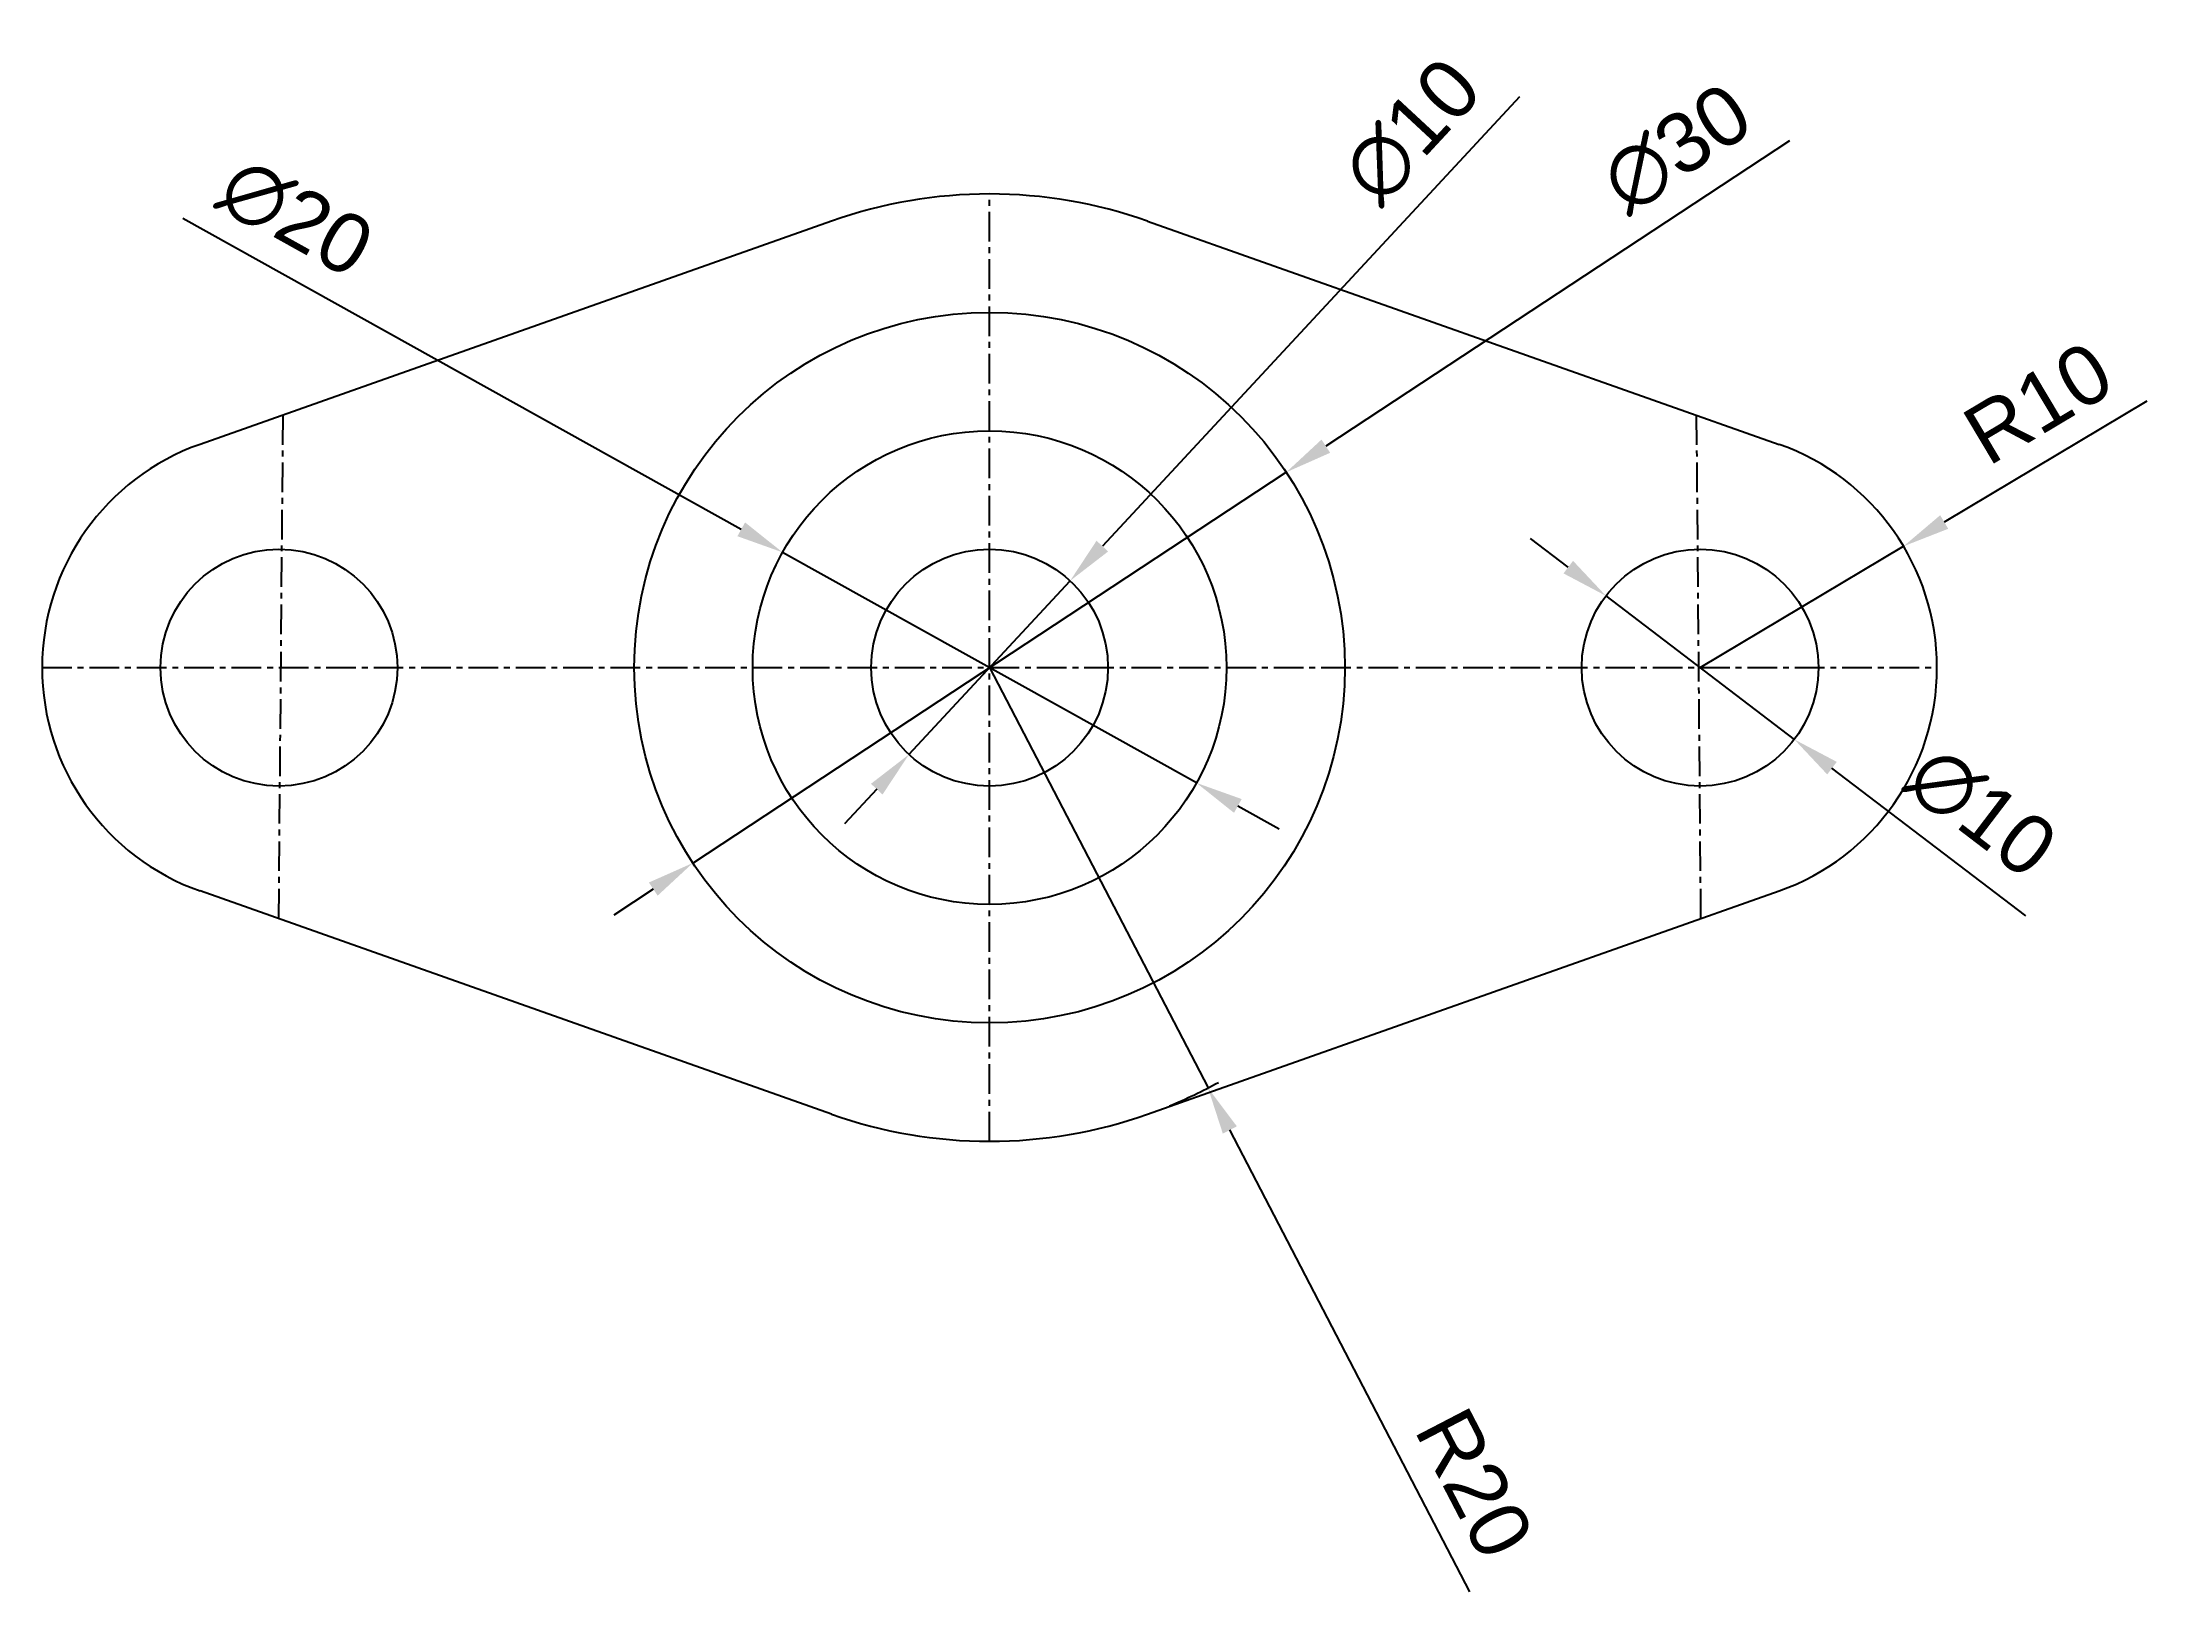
# Model space of a CAD drawing. Header units: millimetres. Extents: x 190.4 to 279.2, y 529.5 to 594.9.
import ezdxf

# ---------------------------------------------------------------- set-up
doc = ezdxf.new("R2010")
doc.units = ezdxf.units.MM
doc.header["$MEASUREMENT"] = 0
doc.linetypes.add('CENTER', pattern=[2, 1.25, -0.25, 0.25, -0.25])
doc.styles.get("Standard").update_dxf_attribs({"font": 'arial.ttf'})
doc.dimstyles.get("Standard").update_dxf_attribs({"dimtxt": 2.5, "dimasz": 2, "dimexe": 0.5, "dimexo": 1, "dimgap": 1, "dimtad": 1, "dimdec": 3, "dimdsep": 46, "dimtxsty": 'Standard', "dimcen": 0.09, "dimclrd": 4, "dimclre": 5, "dimadec": 0, "dimazin": 0, "dimtfac": 1, "dimtdec": 3, "dimtmove": 0, "dimatfit": 3, "dimfxl": 1, "dimtolj": 1, "dimtzin": 0, "dimarcsym": 0})

# ---------------------------------------------------------------- blocks, each defined once
blk = doc.blocks.new('*D2')
at = {"color": 4, "lineweight": -2, "transparency": 16777216}
for p, q in [((254.805, 572.751), (253.214, 573.963)), ((256.395, 571.538), (264.348, 565.476)), ((274.124, 558.024), (265.939, 564.263))]:
    blk.add_line(p, q, dxfattribs=at)
at = {"color": 4, "transparency": 16777216}
for points in [[(255.007, 573.016), (254.603, 572.486), (256.395, 571.538)], [(266.141, 564.528), (265.737, 563.998), (264.348, 565.476)]]:
    blk.add_solid(points, dxfattribs=at)
at = {"layer": 'Defpoints', "color": 0, "transparency": 16777216}
for p in [(256.395, 571.538), (264.348, 565.476)]:
    blk.add_point(p, dxfattribs=at)
at = {"color": 0, "transparency": 16777216, "insert": (272.249, 562.403), "char_height": 2.5, "attachment_point": 5, "rotation": 322.68201}
blk.add_mtext('\\A1;∅10', dxfattribs=at)
blk = doc.blocks.new('*D3')
at = {"color": 4, "lineweight": -2, "transparency": 16777216}
for p, q in [((279.234, 579.763), (270.677, 574.656)), ((260.372, 568.507), (268.959, 573.631))]:
    blk.add_line(p, q, dxfattribs=at)
at = {"color": 4, "transparency": 16777216}
blk.add_solid([(270.506, 574.943), (270.847, 574.37), (268.959, 573.631)], dxfattribs=at)
at = {"layer": 'Defpoints', "color": 0, "transparency": 16777216}
for p in [(268.959, 573.631), (260.372, 568.507)]:
    blk.add_point(p, dxfattribs=at)
at = {"color": 0, "transparency": 16777216, "insert": (274.647, 579.677), "char_height": 2.5, "attachment_point": 5, "rotation": 30.82674}
blk.add_mtext('\\A1;R10', dxfattribs=at)
blk = doc.blocks.new('*D4')
at = {"color": 4, "lineweight": -2, "transparency": 16777216}
for p, q in [((230.372, 568.507), (239.595, 550.76)), ((250.654, 529.48), (240.517, 548.986))]:
    blk.add_line(p, q, dxfattribs=at)
at = {"color": 5, "lineweight": -2, "transparency": 16777216}
blk.add_arc((230.372, 568.507), 20, 292.33601, 298.89349, dxfattribs=at)
at = {"color": 4, "transparency": 16777216}
blk.add_solid([(240.813, 549.14), (240.221, 548.832), (239.595, 550.76)], dxfattribs=at)
at = {"layer": 'Defpoints', "color": 0, "transparency": 16777216}
for p in [(230.372, 568.507), (239.595, 550.76)]:
    blk.add_point(p, dxfattribs=at)
at = {"color": 0, "transparency": 16777216, "insert": (250.838, 534.064), "char_height": 2.5, "attachment_point": 5, "rotation": 297.46109}
blk.add_mtext('\\A1;R20', dxfattribs=at)
blk = doc.blocks.new('*D7')
at = {"color": 4, "lineweight": -2, "transparency": 16777216}
for p, q in [((196.315, 587.48), (219.889, 574.347)), ((239.108, 563.64), (221.636, 573.374)), ((240.855, 562.667), (242.602, 561.694))]:
    blk.add_line(p, q, dxfattribs=at)
at = {"color": 4, "transparency": 16777216}
for points in [[(220.051, 574.638), (219.727, 574.056), (221.636, 573.374)], [(241.017, 562.958), (240.693, 562.376), (239.108, 563.64)]]:
    blk.add_solid(points, dxfattribs=at)
at = {"layer": 'Defpoints', "color": 0, "transparency": 16777216}
for p in [(221.636, 573.374), (239.108, 563.64)]:
    blk.add_point(p, dxfattribs=at)
at = {"color": 0, "transparency": 16777216, "insert": (201.08, 587.511), "char_height": 2.5, "attachment_point": 5, "rotation": 330.87815}
blk.add_mtext('\\A1;∅20', dxfattribs=at)
blk = doc.blocks.new('*D8')
at = {"color": 4, "lineweight": -2, "transparency": 16777216}
for p, q in [((264.138, 590.745), (244.569, 577.857)), ((217.845, 560.257), (242.899, 576.757)), ((216.174, 559.157), (214.504, 558.057))]:
    blk.add_line(p, q, dxfattribs=at)
at = {"color": 4, "transparency": 16777216}
for points in [[(244.386, 578.136), (244.753, 577.579), (242.899, 576.757)], [(215.991, 559.435), (216.358, 558.878), (217.845, 560.257)]]:
    blk.add_solid(points, dxfattribs=at)
at = {"layer": 'Defpoints', "color": 0, "transparency": 16777216}
for p in [(242.899, 576.757), (217.845, 560.257)]:
    blk.add_point(p, dxfattribs=at)
at = {"color": 0, "transparency": 16777216, "insert": (259.385, 590.424), "char_height": 2.5, "attachment_point": 5, "rotation": 33.36808}
blk.add_mtext('\\A1;∅30', dxfattribs=at)
blk = doc.blocks.new('*D9')
at = {"color": 4, "lineweight": -2, "transparency": 16777216}
for p, q in [((252.74, 592.61), (235.134, 573.638)), ((226.971, 564.842), (233.773, 572.172)), ((225.61, 563.376), (224.25, 561.91))]:
    blk.add_line(p, q, dxfattribs=at)
at = {"color": 4, "transparency": 16777216}
for points in [[(234.889, 573.865), (235.378, 573.411), (233.773, 572.172)], [(225.366, 563.603), (225.854, 563.149), (226.971, 564.842)]]:
    blk.add_solid(points, dxfattribs=at)
at = {"layer": 'Defpoints', "color": 0, "transparency": 16777216}
for p in [(233.773, 572.172), (226.971, 564.842)]:
    blk.add_point(p, dxfattribs=at)
at = {"color": 0, "transparency": 16777216, "insert": (248.2, 591.167), "char_height": 2.5, "attachment_point": 5, "rotation": 47.13729}
blk.add_mtext('\\A1;∅10', dxfattribs=at)

msp = doc.modelspace()

# ---------------------------------------------------------------- linework, layer by layer
at = {"color": 3, "linetype": 'CENTER'}
for p, q in [((230.3719, 548.507), (230.3719, 588.507)), ((200.5325, 579.1704), (200.3518, 557.9075)), ((260.2113, 579.1704), (260.3919, 557.9075)), ((190.3719, 568.507), (270.3719, 568.507))]:
    msp.add_line(p, q, dxfattribs=at)
for p, q in [((223.7052, 587.3632), (197.0385, 577.9351)), ((237.0385, 587.3632), (263.7052, 577.9351)), ((223.7052, 549.6508), (197.0385, 559.0789)), ((237.0385, 549.6508), (263.7052, 559.0789))]:
    msp.add_line(p, q)
for centre, radius in [((230.3719, 568.507), 15), ((230.3719, 568.507), 10), ((200.3719, 568.507), 5), ((230.3719, 568.507), 5), ((260.3719, 568.507), 5)]:
    msp.add_circle(centre, radius)
for centre, radius, start, end in [((230.3719, 568.507), 20, 70.528779, 109.471221), ((200.3719, 568.507), 10, 109.471221, 250.528779), ((260.3719, 568.507), 10, 289.471221, 70.528779), ((230.3719, 568.507), 20, 250.528779, 289.471221)]:
    msp.add_arc(centre, radius, start, end)

# ---------------------------------------------------------------- dimensions: what is measured, and where the dimension line sits
for p1, p2, picture, middle in [((226.9706, 564.8421), (233.7731, 572.1719), '*D9', (249.9199, 589.5707)), ((217.8445, 560.2568), (242.8992, 576.7572), '*D8', (260.6756, 588.4644)), ((239.1077, 563.6403), (221.636, 573.3737), '*D7', (199.9376, 585.4617))]:
    dim = msp.add_diameter_dim_2p(p1=p1, p2=p2, dimstyle='Standard')
    dim.commit()
    dim.dimension.update_dxf_attribs({"geometry": picture, "text_midpoint": middle, "dimtype": 163})
dim = msp.add_radius_dim(center=(260.3719, 568.507), mpoint=(268.9591, 573.6314), dimstyle='Standard')
dim.commit()
dim.dimension.update_dxf_attribs({"geometry": '*D3', "text_midpoint": (274.6474, 579.6769)})
dim = msp.add_diameter_dim_2p(p1=(256.3954, 571.5382), p2=(264.3483, 565.4758), dimstyle='Standard')
dim.commit()
dim.dimension.update_dxf_attribs({"geometry": '*D2', "text_midpoint": (272.2493, 562.4032)})
dim = msp.add_radius_dim(center=(230.3719, 568.507), mpoint=(239.5948, 550.7605), dimstyle='Standard')
dim.commit()
dim.dimension.update_dxf_attribs({"geometry": '*D4', "text_midpoint": (248.8177, 533.014), "dimtype": 164})

doc.saveas('drawing.dxf')
